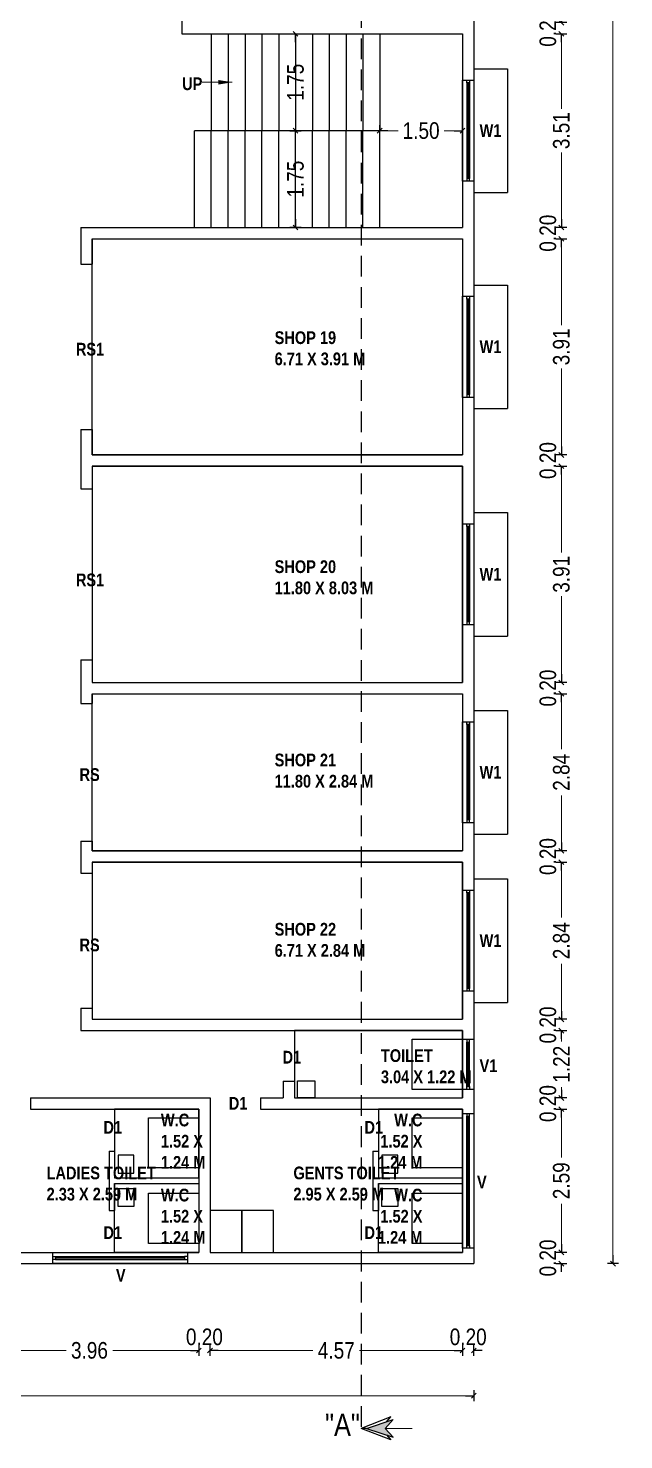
# Model space of a CAD drawing. Header units: metres. Extents: x 113306 to 118716, y -27251 to 0.
# Drawn here: x 118666.3 to 118677.09, y -26992.21 to -26966.66 of the extents above; entities that cross this region are included whole.
import ezdxf
from ezdxf.enums import TextEntityAlignment as Align

# ---------------------------------------------------------------- set-up
doc = ezdxf.new("R2010")
doc.units = ezdxf.units.M
doc.header["$MEASUREMENT"] = 0
doc.header["$PDMODE"] = 35
doc.linetypes.add('HIDDEN', pattern=[0.375, 0.25, -0.125])
for name, color, linetype in [('BLK_1_FLR_0_WATER_CLOSET', 213, 'Continuous'), ('BLK_1_FLR_1_REGULAR_ROOM_10', 117, 'Continuous'), ('BLK_1_FLR_1_REGULAR_ROOM_11', 117, 'Continuous'), ('BLK_1_FLR_1_REGULAR_ROOM_12', 117, 'Continuous'), ('BLK_1_FLR_1_REGULAR_ROOM_13', 117, 'Continuous'), ('BLK_1_FLR_1_SP_WC', 223, 'Continuous'), ('BLK_1_FLR_1_URINAL', 235, 'Continuous'), ('BLK_1_FLR_1_WASH', 243, 'Continuous'), ('BLK_1_FLR_1_WATER_CLOSET', 213, 'Continuous'), ('Grid Line', 8, 'Continuous'), ('TOILET_VENTILATION', 6, 'Continuous')]:
    doc.layers.add(name, color=color, linetype=linetype)
doc.layers.add('BLK_1_FLR_1_BLT_UP_AREA', color=18, linetype='Continuous', lineweight=9)
doc.styles.add('Arial', font='swissc.ttf')
doc.styles.get("Standard").update_dxf_attribs({"font": 'swisscb.ttf'})
doc.dimstyles.new('FLOOR DIM BUILDING DIM', dxfattribs={"dimtxt": 0.4, "dimasz": 0.025, "dimexe": 0.075, "dimexo": 0.3, "dimgap": 0.09, "dimtad": 0, "dimzin": 3, "dimdsep": 46, "dimtxsty": 'Arial', "dimblk": 'JM1', "dimcen": -0.09, "dimse1": 1, "dimse2": 1, "dimclrd": 5, "dimclre": 250, "dimclrt": 1, "dimazin": 0, "dimtfac": 0.65, "dimtix": 1, "dimtofl": 0, "dimtmove": 0, "dimatfit": 2, "dimfxl": 0, "dimfrac": 1, "dimtolj": 1, "dimlwd": 18, "dimlwe": -1, "dimarcsym": 0})

# ---------------------------------------------------------------- blocks, each defined once
blk = doc.blocks.new('YJTKU')
at = {"color": 7, "ltscale": 1.5}
for p, q in [((118624.043, -26976.665), (118624.043, -26976.462)), ((118624.043, -26976.462), (118626.482, -26976.462)), ((118626.482, -26976.462), (118626.482, -26976.665)), ((118624.043, -26976.538), (118624.093, -26976.538)), ((118624.093, -26976.589), (118624.043, -26976.589)), ((118626.482, -26976.665), (118624.043, -26976.665)), ((118624.093, -26976.538), (118626.429, -26976.538)), ((118624.093, -26976.538), (118624.093, -26976.589)), ((118624.093, -26976.564), (118626.429, -26976.564)), ((118624.093, -26976.589), (118626.429, -26976.589)), ((118626.482, -26976.538), (118626.429, -26976.538)), ((118626.429, -26976.538), (118626.429, -26976.589)), ((118626.429, -26976.589), (118626.482, -26976.589))]:
    blk.add_line(p, q, dxfattribs=at)
blk = doc.blocks.new('RTTR')
at = {"color": 7, "ltscale": 1.5}
for p, q in [((118710.44, -26988.827), (118710.644, -26988.827)), ((118710.44, -26989.737), (118710.44, -26988.827)), ((118710.517, -26988.827), (118710.517, -26988.88)), ((118710.517, -26989.687), (118710.517, -26988.88)), ((118710.517, -26988.88), (118710.568, -26988.88)), ((118710.542, -26989.687), (118710.542, -26988.88)), ((118710.568, -26988.88), (118710.568, -26988.827)), ((118710.568, -26989.687), (118710.568, -26988.88)), ((118710.644, -26988.827), (118710.644, -26989.737)), ((118710.644, -26989.737), (118710.44, -26989.737)), ((118710.517, -26989.737), (118710.517, -26989.687)), ((118710.517, -26989.687), (118710.568, -26989.687)), ((118710.568, -26989.687), (118710.568, -26989.737))]:
    blk.add_line(p, q, dxfattribs=at)
blk = doc.blocks.new('TYUK')
at = {"color": 7, "ltscale": 1.5}
for p, q in [((118634.553, -26951.942), (118635.163, -26951.942)), ((118635.163, -26951.942), (118635.163, -26954.178)), ((118634.35, -26952.145), (118634.553, -26952.145)), ((118634.35, -26953.975), (118634.35, -26952.145)), ((118634.426, -26952.195), (118634.426, -26952.145)), ((118634.426, -26952.195), (118634.426, -26953.923)), ((118634.476, -26952.195), (118634.426, -26952.195)), ((118634.451, -26952.195), (118634.451, -26953.923)), ((118634.476, -26952.145), (118634.476, -26952.195)), ((118634.476, -26952.195), (118634.476, -26953.923)), ((118634.553, -26952.145), (118634.553, -26953.975)), ((118634.553, -26953.975), (118634.35, -26953.975)), ((118634.476, -26953.923), (118634.426, -26953.923)), ((118634.426, -26953.923), (118634.426, -26953.975)), ((118634.476, -26953.975), (118634.476, -26953.923)), ((118634.553, -26954.178), (118635.163, -26954.178))]:
    blk.add_line(p, q, dxfattribs=at)
blk = doc.blocks.new('JM1')
at = {"color": 2}
for p, q in [((0, 2), (0, -2)), ((-3, 0), (0, 0)), ((-0.88, -0.88), (0.88, 0.88))]:
    blk.add_line(p, q, dxfattribs=at)
blk = doc.blocks.new('*D131')
at = {"color": 5, "lineweight": 18, "ltscale": 1.5}
for p, q in [((118675.956, -26966.513), (118675.956, -26966.463)), ((118675.956, -26966.816), (118675.956, -26966.866))]:
    blk.add_line(p, q, dxfattribs=at)
at = {"layer": 'Defpoints', "color": 0, "ltscale": 1.5}
for p in [(118674.167, -26966.563), (118674.167, -26966.766), (118675.956, -26966.766)]:
    blk.add_point(p, dxfattribs=at)
at = {"color": 5, "lineweight": 18, "ltscale": 1.5, "xscale": 0.05, "yscale": 0.05, "zscale": 0.05}
for p, rotation in [((118675.956, -26966.563), 270), ((118675.956, -26966.766), 90)]:
    blk.add_blockref('JM1', p, dxfattribs=dict(at, rotation=rotation))
at = {"color": 1, "ltscale": 1.5, "insert": (118675.712, -26966.664), "char_height": 0.3, "attachment_point": 5, "rotation": 90, "style": 'Arial'}
blk.add_mtext('\\A1;0.20', dxfattribs=at)
blk = doc.blocks.new('*D132')
at = {"color": 5, "lineweight": 18, "ltscale": 1.5}
for p, q in [((118675.956, -26966.816), (118675.956, -26968.125)), ((118675.956, -26970.221), (118675.956, -26968.912))]:
    blk.add_line(p, q, dxfattribs=at)
at = {"layer": 'Defpoints', "color": 0, "ltscale": 1.5}
for p in [(118674.167, -26966.766), (118674.167, -26970.271), (118675.956, -26970.271)]:
    blk.add_point(p, dxfattribs=at)
at = {"color": 5, "lineweight": 18, "ltscale": 1.5, "xscale": 0.05, "yscale": 0.05, "zscale": 0.05}
for p, rotation in [((118675.956, -26966.766), 90), ((118675.956, -26970.271), 270)]:
    blk.add_blockref('JM1', p, dxfattribs=dict(at, rotation=rotation))
at = {"color": 1, "ltscale": 1.5, "insert": (118675.956, -26968.518), "char_height": 0.3, "attachment_point": 5, "rotation": 90, "style": 'Arial'}
blk.add_mtext('\\A1;3.51', dxfattribs=at)
blk = doc.blocks.new('*D133')
at = {"color": 5, "lineweight": 18, "ltscale": 1.5}
for p, q in [((118675.956, -26970.221), (118675.956, -26970.171)), ((118675.956, -26970.524), (118675.956, -26970.574))]:
    blk.add_line(p, q, dxfattribs=at)
at = {"layer": 'Defpoints', "color": 0, "ltscale": 1.5}
for p in [(118674.167, -26970.271), (118674.167, -26970.474), (118675.956, -26970.474)]:
    blk.add_point(p, dxfattribs=at)
at = {"color": 5, "lineweight": 18, "ltscale": 1.5, "xscale": 0.05, "yscale": 0.05, "zscale": 0.05}
for p, rotation in [((118675.956, -26970.271), 270), ((118675.956, -26970.474), 90)]:
    blk.add_blockref('JM1', p, dxfattribs=dict(at, rotation=rotation))
at = {"color": 1, "ltscale": 1.5, "insert": (118675.712, -26970.373), "char_height": 0.3, "attachment_point": 5, "rotation": 90, "style": 'Arial'}
blk.add_mtext('\\A1;0.20', dxfattribs=at)
blk = doc.blocks.new('*D134')
at = {"color": 5, "lineweight": 18, "ltscale": 1.5}
for p, q in [((118676.889, -26942.636), (118676.889, -26965.281)), ((118676.889, -26988.969), (118676.889, -26966.324))]:
    blk.add_line(p, q, dxfattribs=at)
at = {"layer": 'Defpoints', "color": 0, "ltscale": 1.5}
for p in [(118674.371, -26942.586), (118674.371, -26989.019), (118676.889, -26989.019)]:
    blk.add_point(p, dxfattribs=at)
at = {"color": 5, "lineweight": 18, "ltscale": 1.5, "xscale": 0.05, "yscale": 0.05, "zscale": 0.05}
for p, rotation in [((118676.889, -26942.586), 90), ((118676.889, -26989.019), 270)]:
    blk.add_blockref('JM1', p, dxfattribs=dict(at, rotation=rotation))
at = {"color": 1, "ltscale": 1.5, "insert": (118676.889, -26965.802), "char_height": 0.3, "attachment_point": 5, "rotation": 90, "style": 'Arial'}
blk.add_mtext('\\A1;46.43', dxfattribs=at)
blk = doc.blocks.new('*D135')
at = {"color": 5, "lineweight": 18, "ltscale": 1.5}
for p, q in [((118675.956, -26970.524), (118675.956, -26972.036)), ((118675.956, -26974.336), (118675.956, -26972.824))]:
    blk.add_line(p, q, dxfattribs=at)
at = {"layer": 'Defpoints', "color": 0, "ltscale": 1.5}
for p in [(118674.167, -26970.474), (118674.167, -26974.386), (118675.956, -26974.386)]:
    blk.add_point(p, dxfattribs=at)
at = {"color": 5, "lineweight": 18, "ltscale": 1.5, "xscale": 0.05, "yscale": 0.05, "zscale": 0.05}
for p, rotation in [((118675.956, -26970.474), 90), ((118675.956, -26974.386), 270)]:
    blk.add_blockref('JM1', p, dxfattribs=dict(at, rotation=rotation))
at = {"color": 1, "ltscale": 1.5, "insert": (118675.956, -26972.43), "char_height": 0.3, "attachment_point": 5, "rotation": 90, "style": 'Arial'}
blk.add_mtext('\\A1;3.91', dxfattribs=at)
blk = doc.blocks.new('*D136')
at = {"color": 5, "lineweight": 18, "ltscale": 1.5}
for p, q in [((118675.956, -26974.336), (118675.956, -26974.286)), ((118675.956, -26974.639), (118675.956, -26974.689))]:
    blk.add_line(p, q, dxfattribs=at)
at = {"layer": 'Defpoints', "color": 0, "ltscale": 1.5}
for p in [(118674.167, -26974.386), (118674.167, -26974.589), (118675.956, -26974.589)]:
    blk.add_point(p, dxfattribs=at)
at = {"color": 5, "lineweight": 18, "ltscale": 1.5, "xscale": 0.05, "yscale": 0.05, "zscale": 0.05}
for p, rotation in [((118675.956, -26974.386), 270), ((118675.956, -26974.589), 90)]:
    blk.add_blockref('JM1', p, dxfattribs=dict(at, rotation=rotation))
at = {"color": 1, "ltscale": 1.5, "insert": (118675.712, -26974.487), "char_height": 0.3, "attachment_point": 5, "rotation": 90, "style": 'Arial'}
blk.add_mtext('\\A1;0.20', dxfattribs=at)
blk = doc.blocks.new('*D137')
at = {"color": 5, "lineweight": 18, "ltscale": 1.5}
for p, q in [((118675.956, -26974.639), (118675.956, -26976.153)), ((118675.956, -26978.453), (118675.956, -26976.94))]:
    blk.add_line(p, q, dxfattribs=at)
at = {"layer": 'Defpoints', "color": 0, "ltscale": 1.5}
for p in [(118674.167, -26974.589), (118674.167, -26978.503), (118675.956, -26978.503)]:
    blk.add_point(p, dxfattribs=at)
at = {"color": 5, "lineweight": 18, "ltscale": 1.5, "xscale": 0.05, "yscale": 0.05, "zscale": 0.05}
for p, rotation in [((118675.956, -26974.589), 90), ((118675.956, -26978.503), 270)]:
    blk.add_blockref('JM1', p, dxfattribs=dict(at, rotation=rotation))
at = {"color": 1, "ltscale": 1.5, "insert": (118675.956, -26976.546), "char_height": 0.3, "attachment_point": 5, "rotation": 90, "style": 'Arial'}
blk.add_mtext('\\A1;3.91', dxfattribs=at)
blk = doc.blocks.new('*D138')
at = {"color": 5, "lineweight": 18, "ltscale": 1.5}
for p, q in [((118675.956, -26978.453), (118675.956, -26978.403)), ((118675.956, -26978.757), (118675.956, -26978.807))]:
    blk.add_line(p, q, dxfattribs=at)
at = {"layer": 'Defpoints', "color": 0, "ltscale": 1.5}
for p in [(118674.167, -26978.503), (118674.167, -26978.707), (118675.956, -26978.707)]:
    blk.add_point(p, dxfattribs=at)
at = {"color": 5, "lineweight": 18, "ltscale": 1.5, "xscale": 0.05, "yscale": 0.05, "zscale": 0.05}
for p, rotation in [((118675.956, -26978.503), 270), ((118675.956, -26978.707), 90)]:
    blk.add_blockref('JM1', p, dxfattribs=dict(at, rotation=rotation))
at = {"color": 1, "ltscale": 1.5, "insert": (118675.712, -26978.605), "char_height": 0.3, "attachment_point": 5, "rotation": 90, "style": 'Arial'}
blk.add_mtext('\\A1;0.20', dxfattribs=at)
blk = doc.blocks.new('*D139')
at = {"color": 5, "lineweight": 18, "ltscale": 1.5}
for p, q in [((118675.956, -26978.757), (118675.956, -26979.71)), ((118675.956, -26981.501), (118675.956, -26980.548))]:
    blk.add_line(p, q, dxfattribs=at)
at = {"layer": 'Defpoints', "color": 0, "ltscale": 1.5}
for p in [(118674.167, -26978.707), (118674.167, -26981.551), (118675.956, -26981.551)]:
    blk.add_point(p, dxfattribs=at)
at = {"color": 5, "lineweight": 18, "ltscale": 1.5, "xscale": 0.05, "yscale": 0.05, "zscale": 0.05}
for p, rotation in [((118675.956, -26978.707), 90), ((118675.956, -26981.551), 270)]:
    blk.add_blockref('JM1', p, dxfattribs=dict(at, rotation=rotation))
at = {"color": 1, "ltscale": 1.5, "insert": (118675.956, -26980.129), "char_height": 0.3, "attachment_point": 5, "rotation": 90, "style": 'Arial'}
blk.add_mtext('\\A1;2.84', dxfattribs=at)
blk = doc.blocks.new('*D140')
at = {"color": 5, "lineweight": 18, "ltscale": 1.5}
for p, q in [((118675.956, -26981.501), (118675.956, -26981.451)), ((118675.956, -26981.805), (118675.956, -26981.855))]:
    blk.add_line(p, q, dxfattribs=at)
at = {"layer": 'Defpoints', "color": 0, "ltscale": 1.5}
for p in [(118674.167, -26981.551), (118674.167, -26981.755), (118675.956, -26981.755)]:
    blk.add_point(p, dxfattribs=at)
at = {"color": 5, "lineweight": 18, "ltscale": 1.5, "xscale": 0.05, "yscale": 0.05, "zscale": 0.05}
for p, rotation in [((118675.956, -26981.551), 270), ((118675.956, -26981.755), 90)]:
    blk.add_blockref('JM1', p, dxfattribs=dict(at, rotation=rotation))
at = {"color": 1, "ltscale": 1.5, "insert": (118675.712, -26981.653), "char_height": 0.3, "attachment_point": 5, "rotation": 90, "style": 'Arial'}
blk.add_mtext('\\A1;0.20', dxfattribs=at)
blk = doc.blocks.new('*D141')
at = {"color": 5, "lineweight": 18, "ltscale": 1.5}
for p, q in [((118675.956, -26981.805), (118675.956, -26982.758)), ((118675.956, -26984.549), (118675.956, -26983.596))]:
    blk.add_line(p, q, dxfattribs=at)
at = {"layer": 'Defpoints', "color": 0, "ltscale": 1.5}
for p in [(118674.167, -26981.755), (118674.167, -26984.599), (118675.956, -26984.599)]:
    blk.add_point(p, dxfattribs=at)
at = {"color": 5, "lineweight": 18, "ltscale": 1.5, "xscale": 0.05, "yscale": 0.05, "zscale": 0.05}
for p, rotation in [((118675.956, -26981.755), 90), ((118675.956, -26984.599), 270)]:
    blk.add_blockref('JM1', p, dxfattribs=dict(at, rotation=rotation))
at = {"color": 1, "ltscale": 1.5, "insert": (118675.956, -26983.177), "char_height": 0.3, "attachment_point": 5, "rotation": 90, "style": 'Arial'}
blk.add_mtext('\\A1;2.84', dxfattribs=at)
blk = doc.blocks.new('*D142')
at = {"color": 5, "lineweight": 18, "ltscale": 1.5}
for p, q in [((118675.956, -26984.549), (118675.956, -26984.499)), ((118675.956, -26984.853), (118675.956, -26984.903))]:
    blk.add_line(p, q, dxfattribs=at)
at = {"layer": 'Defpoints', "color": 0, "ltscale": 1.5}
for p in [(118674.167, -26984.599), (118674.167, -26984.803), (118675.956, -26984.803)]:
    blk.add_point(p, dxfattribs=at)
at = {"color": 5, "lineweight": 18, "ltscale": 1.5, "xscale": 0.05, "yscale": 0.05, "zscale": 0.05}
for p, rotation in [((118675.956, -26984.599), 270), ((118675.956, -26984.803), 90)]:
    blk.add_blockref('JM1', p, dxfattribs=dict(at, rotation=rotation))
at = {"color": 1, "ltscale": 1.5, "insert": (118675.712, -26984.701), "char_height": 0.3, "attachment_point": 5, "rotation": 90, "style": 'Arial'}
blk.add_mtext('\\A1;0.20', dxfattribs=at)
blk = doc.blocks.new('*D143')
at = {"color": 5, "lineweight": 18, "ltscale": 1.5}
for p, q in [((118675.956, -26984.853), (118675.956, -26984.999)), ((118675.956, -26985.972), (118675.956, -26985.825))]:
    blk.add_line(p, q, dxfattribs=at)
at = {"layer": 'Defpoints', "color": 0, "ltscale": 1.5}
for p in [(118674.167, -26984.803), (118674.167, -26986.022), (118675.956, -26986.022)]:
    blk.add_point(p, dxfattribs=at)
at = {"color": 5, "lineweight": 18, "ltscale": 1.5, "xscale": 0.05, "yscale": 0.05, "zscale": 0.05}
for p, rotation in [((118675.956, -26984.803), 90), ((118675.956, -26986.022), 270)]:
    blk.add_blockref('JM1', p, dxfattribs=dict(at, rotation=rotation))
at = {"color": 1, "ltscale": 1.5, "insert": (118675.956, -26985.412), "char_height": 0.3, "attachment_point": 5, "rotation": 90, "style": 'Arial'}
blk.add_mtext('\\A1;1.22', dxfattribs=at)
blk = doc.blocks.new('*D144')
at = {"color": 5, "lineweight": 18, "ltscale": 1.5}
for p, q in [((118675.956, -26985.972), (118675.956, -26985.922)), ((118675.956, -26986.275), (118675.956, -26986.325))]:
    blk.add_line(p, q, dxfattribs=at)
at = {"layer": 'Defpoints', "color": 0, "ltscale": 1.5}
for p in [(118674.167, -26986.022), (118674.167, -26986.225), (118675.956, -26986.225)]:
    blk.add_point(p, dxfattribs=at)
at = {"color": 5, "lineweight": 18, "ltscale": 1.5, "xscale": 0.05, "yscale": 0.05, "zscale": 0.05}
for p, rotation in [((118675.956, -26986.022), 270), ((118675.956, -26986.225), 90)]:
    blk.add_blockref('JM1', p, dxfattribs=dict(at, rotation=rotation))
at = {"color": 1, "ltscale": 1.5, "insert": (118675.712, -26986.123), "char_height": 0.3, "attachment_point": 5, "rotation": 90, "style": 'Arial'}
blk.add_mtext('\\A1;0.20', dxfattribs=at)
blk = doc.blocks.new('*D145')
at = {"color": 5, "lineweight": 18, "ltscale": 1.5}
for p, q in [((118675.956, -26986.275), (118675.956, -26987.101)), ((118675.956, -26988.766), (118675.956, -26987.939))]:
    blk.add_line(p, q, dxfattribs=at)
at = {"layer": 'Defpoints', "color": 0, "ltscale": 1.5}
for p in [(118674.167, -26986.225), (118674.167, -26988.816), (118675.956, -26988.816)]:
    blk.add_point(p, dxfattribs=at)
at = {"color": 5, "lineweight": 18, "ltscale": 1.5, "xscale": 0.05, "yscale": 0.05, "zscale": 0.05}
for p, rotation in [((118675.956, -26986.225), 90), ((118675.956, -26988.816), 270)]:
    blk.add_blockref('JM1', p, dxfattribs=dict(at, rotation=rotation))
at = {"color": 1, "ltscale": 1.5, "insert": (118675.956, -26987.52), "char_height": 0.3, "attachment_point": 5, "rotation": 90, "style": 'Arial'}
blk.add_mtext('\\A1;2.59', dxfattribs=at)
blk = doc.blocks.new('*D146')
at = {"color": 5, "lineweight": 18, "ltscale": 1.5}
for p, q in [((118675.956, -26988.766), (118675.956, -26988.716)), ((118675.956, -26989.069), (118675.956, -26989.119))]:
    blk.add_line(p, q, dxfattribs=at)
at = {"layer": 'Defpoints', "color": 0, "ltscale": 1.5}
for p in [(118674.167, -26988.816), (118674.371, -26989.019), (118675.956, -26989.019)]:
    blk.add_point(p, dxfattribs=at)
at = {"color": 5, "lineweight": 18, "ltscale": 1.5, "xscale": 0.05, "yscale": 0.05, "zscale": 0.05}
for p, rotation in [((118675.956, -26988.816), 270), ((118675.956, -26989.019), 90)]:
    blk.add_blockref('JM1', p, dxfattribs=dict(at, rotation=rotation))
at = {"color": 1, "ltscale": 1.5, "insert": (118675.712, -26988.917), "char_height": 0.3, "attachment_point": 5, "rotation": 90, "style": 'Arial'}
blk.add_mtext('\\A1;0.20', dxfattribs=at)
blk = doc.blocks.new('*D147')
at = {"color": 5, "lineweight": 18, "ltscale": 1.5}
for p, q in [((118674.117, -26990.591), (118674.067, -26990.591)), ((118674.421, -26990.591), (118674.471, -26990.591))]:
    blk.add_line(p, q, dxfattribs=at)
at = {"layer": 'Defpoints', "color": 0, "ltscale": 1.5}
for p in [(118674.167, -26988.816), (118674.371, -26989.019), (118674.167, -26990.591)]:
    blk.add_point(p, dxfattribs=at)
at = {"color": 5, "lineweight": 18, "ltscale": 1.5, "xscale": 0.05, "yscale": 0.05, "zscale": 0.05}
blk.add_blockref('JM1', (118674.167, -26990.591), dxfattribs=at)
at = {"color": 5, "lineweight": 18, "ltscale": 1.5, "xscale": 0.05, "yscale": 0.05, "zscale": 0.05, "rotation": 180}
blk.add_blockref('JM1', (118674.371, -26990.591), dxfattribs=at)
at = {"color": 1, "ltscale": 1.5, "insert": (118674.269, -26990.347), "char_height": 0.3, "attachment_point": 5, "style": 'Arial'}
blk.add_mtext('\\A1;0.20', dxfattribs=at)
blk = doc.blocks.new('*D149')
at = {"color": 5, "lineweight": 18, "ltscale": 1.5}
for p, q in [((118669.645, -26990.591), (118671.459, -26990.591)), ((118674.117, -26990.591), (118672.304, -26990.591))]:
    blk.add_line(p, q, dxfattribs=at)
at = {"layer": 'Defpoints', "color": 0, "ltscale": 1.5}
for p in [(118669.595, -26988.816), (118674.167, -26988.816), (118669.595, -26990.591)]:
    blk.add_point(p, dxfattribs=at)
at = {"color": 5, "lineweight": 18, "ltscale": 1.5, "xscale": 0.05, "yscale": 0.05, "zscale": 0.05, "rotation": 180}
blk.add_blockref('JM1', (118669.595, -26990.591), dxfattribs=at)
at = {"color": 5, "lineweight": 18, "ltscale": 1.5, "xscale": 0.05, "yscale": 0.05, "zscale": 0.05}
blk.add_blockref('JM1', (118674.167, -26990.591), dxfattribs=at)
at = {"color": 1, "ltscale": 1.5, "insert": (118671.881, -26990.591), "char_height": 0.3, "attachment_point": 5, "style": 'Arial'}
blk.add_mtext('\\A1;4.57', dxfattribs=at)
blk = doc.blocks.new('*D150')
at = {"color": 5, "lineweight": 18, "ltscale": 1.5}
for p, q in [((118669.342, -26990.591), (118669.292, -26990.591)), ((118669.645, -26990.591), (118669.695, -26990.591))]:
    blk.add_line(p, q, dxfattribs=at)
at = {"layer": 'Defpoints', "color": 0, "ltscale": 1.5}
for p in [(118669.392, -26988.816), (118669.595, -26988.816), (118669.392, -26990.591)]:
    blk.add_point(p, dxfattribs=at)
at = {"color": 5, "lineweight": 18, "ltscale": 1.5, "xscale": 0.05, "yscale": 0.05, "zscale": 0.05}
blk.add_blockref('JM1', (118669.392, -26990.591), dxfattribs=at)
at = {"color": 5, "lineweight": 18, "ltscale": 1.5, "xscale": 0.05, "yscale": 0.05, "zscale": 0.05, "rotation": 180}
blk.add_blockref('JM1', (118669.595, -26990.591), dxfattribs=at)
at = {"color": 1, "ltscale": 1.5, "insert": (118669.494, -26990.347), "char_height": 0.3, "attachment_point": 5, "style": 'Arial'}
blk.add_mtext('\\A1;0.20', dxfattribs=at)
blk = doc.blocks.new('*D151')
at = {"color": 5, "lineweight": 18, "ltscale": 1.5}
for p, q in [((118665.483, -26990.591), (118666.99, -26990.591)), ((118669.342, -26990.591), (118667.835, -26990.591))]:
    blk.add_line(p, q, dxfattribs=at)
at = {"layer": 'Defpoints', "color": 0, "ltscale": 1.5}
for p in [(118665.433, -26988.816), (118669.392, -26988.816), (118665.433, -26990.591)]:
    blk.add_point(p, dxfattribs=at)
at = {"color": 5, "lineweight": 18, "ltscale": 1.5, "xscale": 0.05, "yscale": 0.05, "zscale": 0.05, "rotation": 180}
blk.add_blockref('JM1', (118665.433, -26990.591), dxfattribs=at)
at = {"color": 5, "lineweight": 18, "ltscale": 1.5, "xscale": 0.05, "yscale": 0.05, "zscale": 0.05}
blk.add_blockref('JM1', (118669.392, -26990.591), dxfattribs=at)
at = {"color": 1, "ltscale": 1.5, "insert": (118667.413, -26990.591), "char_height": 0.3, "attachment_point": 5, "style": 'Arial'}
blk.add_mtext('\\A1;3.96', dxfattribs=at)
blk = doc.blocks.new('*D148')
at = {"color": 5, "lineweight": 18, "ltscale": 1.5}
for p, q in [((118651.163, -26991.411), (118662.222, -26991.411)), ((118674.321, -26991.411), (118663.262, -26991.411))]:
    blk.add_line(p, q, dxfattribs=at)
at = {"layer": 'Defpoints', "color": 0, "ltscale": 1.5}
for p in [(118651.113, -26942.586), (118674.371, -26989.019), (118674.371, -26991.411)]:
    blk.add_point(p, dxfattribs=at)
at = {"color": 5, "lineweight": 18, "ltscale": 1.5, "xscale": 0.05, "yscale": 0.05, "zscale": 0.05, "rotation": 180}
blk.add_blockref('JM1', (118651.113, -26991.411), dxfattribs=at)
at = {"color": 5, "lineweight": 18, "ltscale": 1.5, "xscale": 0.05, "yscale": 0.05, "zscale": 0.05}
blk.add_blockref('JM1', (118674.371, -26991.411), dxfattribs=at)
at = {"color": 1, "ltscale": 1.5, "insert": (118662.742, -26991.411), "char_height": 0.3, "attachment_point": 5, "style": 'Arial'}
blk.add_mtext('\\A1;23.26', dxfattribs=at)
blk = doc.blocks.new('*D164')
at = {"color": 5, "lineweight": 18, "ltscale": 1.5}
for p, q in [((118649.457, -26963.308), (118649.457, -26965.578)), ((118649.457, -26968.688), (118649.457, -26966.418))]:
    blk.add_line(p, q, dxfattribs=at)
at = {"layer": 'Defpoints', "color": 0, "ltscale": 1.5}
for p in [(118649.457, -26963.258), (118667.256, -26963.258), (118663.914, -26968.738)]:
    blk.add_point(p, dxfattribs=at)
at = {"color": 5, "lineweight": 18, "ltscale": 1.5, "xscale": 0.05, "yscale": 0.05, "zscale": 0.05}
for p, rotation in [((118649.457, -26963.258), 90), ((118649.457, -26968.738), 270)]:
    blk.add_blockref('JM1', p, dxfattribs=dict(at, rotation=rotation))
at = {"color": 1, "ltscale": 1.5, "insert": (118649.457, -26965.998), "char_height": 0.3, "attachment_point": 5, "rotation": 90, "style": 'Arial'}
blk.add_mtext('\\A1;5.48', dxfattribs=at)
blk = doc.blocks.new('SECTION CUT POINTER')
h = blk.add_hatch(color=256)
h.dxf.hatch_style = 1
h.paths.add_polyline_path([(0, 0.55), (-0.261, -0.24), (0, 0), (0.261, -0.24)])
at = {"linetype": 'Continuous', "ltscale": 250}
for p, q in [((-0.334, -0.167), (0, 0.7)), ((0, 0.55), (-0.261, -0.24)), ((0.334, -0.167), (0, 0.7)), ((0, 0.55), (0.261, -0.24)), ((0, 0), (-0.261, -0.24)), ((0, 0), (0.261, -0.24)), ((-0.193, -0.037), (-0.334, -0.167)), ((-0.146, -0.134), (-0.13, -0.119)), ((0.193, -0.037), (0.334, -0.167))]:
    blk.add_line(p, q, dxfattribs=at)
blk.add_line((0, 0.55), (0, 0.7))
at = {"const_width": 0.03}
blk.add_lwpolyline([(0, 0), (0, -0.8)], dxfattribs=at)
blk = doc.blocks.new('*D246')
at = {"color": 5, "lineweight": 18, "ltscale": 1.5}
for p, q in [((118671.143, -26966.816), (118671.143, -26967.23)), ((118671.143, -26968.468), (118671.143, -26968.054))]:
    blk.add_line(p, q, dxfattribs=at)
at = {"layer": 'Defpoints', "color": 0, "ltscale": 1.5}
for p in [(118671.143, -26966.766), (118671.143, -26966.766), (118671.143, -26968.518)]:
    blk.add_point(p, dxfattribs=at)
at = {"color": 5, "lineweight": 18, "ltscale": 1.5, "xscale": 0.05, "yscale": 0.05, "zscale": 0.05}
for p, rotation in [((118671.143, -26966.766), 90), ((118671.143, -26968.518), 270)]:
    blk.add_blockref('JM1', p, dxfattribs=dict(at, rotation=rotation))
at = {"color": 1, "ltscale": 1.5, "insert": (118671.143, -26967.642), "char_height": 0.3, "attachment_point": 5, "rotation": 90, "style": 'Arial'}
blk.add_mtext('\\A1;1.75', dxfattribs=at)
blk = doc.blocks.new('*D247')
at = {"color": 5, "lineweight": 18, "ltscale": 1.5}
for p, q in [((118671.143, -26968.568), (118671.143, -26968.982)), ((118671.143, -26970.221), (118671.143, -26969.807))]:
    blk.add_line(p, q, dxfattribs=at)
at = {"layer": 'Defpoints', "color": 0, "ltscale": 1.5}
for p in [(118671.143, -26968.518), (118671.143, -26970.271), (118671.143, -26970.271)]:
    blk.add_point(p, dxfattribs=at)
at = {"color": 5, "lineweight": 18, "ltscale": 1.5, "xscale": 0.05, "yscale": 0.05, "zscale": 0.05}
for p, rotation in [((118671.143, -26968.518), 90), ((118671.143, -26970.271), 270)]:
    blk.add_blockref('JM1', p, dxfattribs=dict(at, rotation=rotation))
at = {"color": 1, "ltscale": 1.5, "insert": (118671.143, -26969.395), "char_height": 0.3, "attachment_point": 5, "rotation": 90, "style": 'Arial'}
blk.add_mtext('\\A1;1.75', dxfattribs=at)
blk = doc.blocks.new('*D248')
at = {"color": 5, "lineweight": 18, "ltscale": 1.5}
for p, q in [((118672.717, -26968.518), (118673.004, -26968.518)), ((118674.117, -26968.518), (118673.831, -26968.518))]:
    blk.add_line(p, q, dxfattribs=at)
at = {"layer": 'Defpoints', "color": 0, "ltscale": 1.5}
for p in [(118672.667, -26968.518), (118674.167, -26968.518), (118674.167, -26968.518)]:
    blk.add_point(p, dxfattribs=at)
at = {"color": 5, "lineweight": 18, "ltscale": 1.5, "xscale": 0.05, "yscale": 0.05, "zscale": 0.05, "rotation": 180}
blk.add_blockref('JM1', (118672.667, -26968.518), dxfattribs=at)
at = {"color": 5, "lineweight": 18, "ltscale": 1.5, "xscale": 0.05, "yscale": 0.05, "zscale": 0.05}
blk.add_blockref('JM1', (118674.167, -26968.518), dxfattribs=at)
at = {"color": 1, "ltscale": 1.5, "insert": (118673.417, -26968.518), "char_height": 0.3, "attachment_point": 5, "style": 'Arial'}
blk.add_mtext('\\A1;1.50', dxfattribs=at)

msp = doc.modelspace()

# ---------------------------------------------------------------- linework, layer by layer
at = {"ltscale": 1.5}
for p, q in [((118674.371, -26942.586), (118674.371, -26989.019)), ((118669.087, -26966.143), (118669.087, -26966.766)), ((118669.087, -26966.766), (118674.167, -26966.766)), ((118669.619, -26966.766), (118669.619, -26968.518)), ((118669.924, -26966.766), (118669.924, -26968.518)), ((118670.229, -26966.766), (118670.229, -26968.518)), ((118670.534, -26966.766), (118670.534, -26968.518)), ((118670.839, -26966.766), (118670.839, -26968.518)), ((118671.143, -26966.766), (118671.143, -26968.518)), ((118671.448, -26966.766), (118671.448, -26968.518)), ((118671.753, -26966.766), (118671.753, -26968.518)), ((118672.058, -26966.766), (118672.058, -26968.518)), ((118672.363, -26966.766), (118672.363, -26968.518)), ((118672.667, -26966.766), (118672.667, -26968.518)), ((118674.167, -26966.766), (118674.167, -26970.271)), ((118672.667, -26968.518), (118669.315, -26968.518)), ((118669.315, -26970.271), (118669.315, -26968.518)), ((118669.619, -26970.271), (118669.619, -26968.518)), ((118669.924, -26970.271), (118669.924, -26968.518)), ((118670.229, -26970.271), (118670.229, -26968.518)), ((118670.534, -26970.271), (118670.534, -26968.518)), ((118670.839, -26970.271), (118670.839, -26968.518)), ((118671.143, -26970.271), (118671.143, -26968.518)), ((118671.448, -26970.271), (118671.448, -26968.518)), ((118671.753, -26970.271), (118671.753, -26968.518)), ((118672.058, -26970.271), (118672.058, -26968.518)), ((118672.363, -26970.271), (118672.363, -26968.518)), ((118672.667, -26970.271), (118672.667, -26968.518)), ((118667.258, -26970.271), (118674.167, -26970.271)), ((118667.258, -26970.271), (118667.258, -26970.933)), ((118667.461, -26970.474), (118674.167, -26970.474)), ((118667.461, -26970.474), (118667.461, -26970.933)), ((118674.167, -26970.474), (118674.167, -26974.386)), ((118667.258, -26970.933), (118667.461, -26970.933)), ((118667.258, -26973.927), (118667.461, -26973.927)), ((118667.258, -26973.927), (118667.258, -26974.997)), ((118667.461, -26973.927), (118667.461, -26974.386)), ((118667.461, -26974.386), (118674.167, -26974.386)), ((118667.461, -26974.589), (118674.167, -26974.589)), ((118667.461, -26974.589), (118667.461, -26974.997)), ((118674.167, -26974.589), (118674.167, -26978.503)), ((118667.258, -26974.997), (118667.461, -26974.997)), ((118667.258, -26978.095), (118667.461, -26978.095)), ((118667.258, -26978.095), (118667.258, -26978.885)), ((118667.461, -26978.095), (118667.461, -26978.503)), ((118667.461, -26978.503), (118674.167, -26978.503)), ((118667.461, -26978.707), (118674.167, -26978.707)), ((118667.461, -26978.707), (118667.461, -26978.885)), ((118674.167, -26978.707), (118674.167, -26981.551)), ((118667.258, -26978.885), (118667.461, -26978.885)), ((118667.258, -26981.373), (118667.461, -26981.373)), ((118667.258, -26981.373), (118667.258, -26981.957)), ((118667.461, -26981.373), (118667.461, -26981.551)), ((118667.461, -26981.551), (118674.167, -26981.551)), ((118667.461, -26981.755), (118674.167, -26981.755)), ((118667.461, -26981.755), (118667.461, -26981.957)), ((118674.167, -26981.755), (118674.167, -26984.599)), ((118667.258, -26981.957), (118667.461, -26981.957)), ((118667.258, -26984.398), (118667.461, -26984.398)), ((118667.258, -26984.398), (118667.258, -26984.803)), ((118667.461, -26984.398), (118667.461, -26984.599)), ((118667.461, -26984.599), (118674.167, -26984.599)), ((118667.258, -26984.803), (118674.167, -26984.803)), ((118674.167, -26984.803), (118674.167, -26986.022)), ((118670.919, -26985.717), (118670.919, -26986.022)), ((118670.919, -26985.717), (118671.123, -26985.717)), ((118671.123, -26985.717), (118671.123, -26986.022)), ((118666.347, -26986.022), (118666.347, -26986.225)), ((118666.347, -26986.022), (118669.595, -26986.022)), ((118669.595, -26986.022), (118669.595, -26988.816)), ((118670.511, -26986.022), (118670.511, -26986.225)), ((118670.511, -26986.022), (118670.919, -26986.022)), ((118671.123, -26986.022), (118674.167, -26986.022)), ((118666.347, -26986.225), (118669.392, -26986.225)), ((118669.392, -26986.225), (118669.392, -26988.816)), ((118670.511, -26986.225), (118674.167, -26986.225)), ((118674.167, -26986.225), (118674.167, -26988.816)), ((118667.767, -26986.985), (118667.767, -26988.056)), ((118667.767, -26986.985), (118667.868, -26986.985)), ((118667.868, -26986.985), (118667.868, -26987.47)), ((118672.542, -26986.985), (118672.542, -26988.056)), ((118672.542, -26986.985), (118672.643, -26986.985)), ((118672.643, -26986.985), (118672.643, -26987.47)), ((118667.868, -26987.47), (118669.392, -26987.47)), ((118672.643, -26987.47), (118674.167, -26987.47)), ((118667.868, -26987.571), (118667.868, -26988.056)), ((118667.868, -26987.571), (118669.392, -26987.571)), ((118672.643, -26987.571), (118672.643, -26988.056)), ((118672.643, -26987.571), (118674.167, -26987.571)), ((118667.767, -26988.056), (118667.868, -26988.056)), ((118672.542, -26988.056), (118672.643, -26988.056)), ((118665.433, -26988.816), (118669.392, -26988.816)), ((118669.595, -26988.816), (118674.167, -26988.816)), ((118665.23, -26989.019), (118674.371, -26989.019))]:
    msp.add_line(p, q, dxfattribs=at)
at = {"layer": 'BLK_1_FLR_0_WATER_CLOSET', "color": 2}
for points in [[(118669.392, -26986.225), (118667.868, -26986.225), (118667.868, -26987.47), (118669.392, -26987.47)], [(118669.392, -26988.816), (118667.868, -26988.816), (118667.868, -26987.571), (118669.392, -26987.571)]]:
    msp.add_lwpolyline(points, close=True, dxfattribs=at)
at = {"layer": 'BLK_1_FLR_1_BLT_UP_AREA', "color": 18, "ltscale": 1.5}
msp.add_lwpolyline([(118651.113, -26942.586), (118674.371, -26942.586), (118674.371, -26989.019), (118665.23, -26989.019), (118665.23, -26986.225), (118664.216, -26986.225), (118664.216, -26988.022), (118662.716, -26988.022), (118662.716, -26986.502), (118660.64, -26978.911), (118660.64, -26978.707), (118660.641, -26968.738), (118663.914, -26968.738), (118667.256, -26963.258), (118667.256, -26951.526), (118665.68, -26949.697), (118652.2, -26949.697), (118651.113, -26945.433)], close=True, dxfattribs=at)
at = {"layer": 'BLK_1_FLR_1_REGULAR_ROOM_10', "color": 2, "ltscale": 1.5}
msp.add_lwpolyline([(118674.167, -26970.474), (118674.167, -26974.386), (118667.461, -26974.386), (118667.461, -26970.474)], close=True, dxfattribs=at)
at = {"layer": 'BLK_1_FLR_1_REGULAR_ROOM_11', "color": 2, "ltscale": 1.5}
msp.add_lwpolyline([(118667.461, -26974.589), (118667.461, -26978.503), (118674.167, -26978.503), (118674.167, -26974.589)], close=True, dxfattribs=at)
at = {"layer": 'BLK_1_FLR_1_REGULAR_ROOM_12', "color": 2, "ltscale": 1.5}
msp.add_lwpolyline([(118674.167, -26978.707), (118674.167, -26981.551), (118667.461, -26981.551), (118667.461, -26978.707)], close=True, dxfattribs=at)
at = {"layer": 'BLK_1_FLR_1_REGULAR_ROOM_13', "color": 2, "ltscale": 1.5}
msp.add_lwpolyline([(118667.461, -26981.755), (118667.461, -26984.599), (118674.167, -26984.599), (118674.167, -26981.755)], close=True, dxfattribs=at)
at = {"layer": 'BLK_1_FLR_1_SP_WC', "color": 233, "ltscale": 1.5}
msp.add_lwpolyline([(118671.123, -26986.022), (118674.167, -26986.022), (118674.167, -26984.803), (118671.123, -26984.803)], close=True, dxfattribs=at)
at = {"layer": 'BLK_1_FLR_1_URINAL'}
for points in [[(118669.595, -26988.816), (118670.17, -26988.816), (118670.17, -26988.056), (118669.595, -26988.056)], [(118670.17, -26988.816), (118670.744, -26988.816), (118670.744, -26988.056), (118670.17, -26988.056)]]:
    msp.add_lwpolyline(points, close=True, dxfattribs=at)
at = {"layer": 'BLK_1_FLR_1_WASH', "color": 55}
for points in [[(118671.178, -26985.713), (118671.494, -26985.713), (118671.494, -26986.022), (118671.178, -26986.022)], [(118667.932, -26987.055), (118667.932, -26987.383), (118668.219, -26987.383), (118668.219, -26987.055)], [(118672.707, -26987.055), (118672.707, -26987.383), (118672.994, -26987.383), (118672.994, -26987.055)], [(118667.932, -26987.986), (118667.932, -26987.658), (118668.219, -26987.658), (118668.219, -26987.986)], [(118672.707, -26987.986), (118672.707, -26987.658), (118672.994, -26987.658), (118672.994, -26987.986)]]:
    msp.add_lwpolyline(points, close=True, dxfattribs=at)
at = {"layer": 'BLK_1_FLR_1_WATER_CLOSET', "color": 1}
for points in [[(118674.167, -26986.225), (118672.643, -26986.225), (118672.643, -26987.47), (118674.167, -26987.47)], [(118674.167, -26988.816), (118672.643, -26988.816), (118672.643, -26987.571), (118674.167, -26987.571)]]:
    msp.add_lwpolyline(points, close=True, dxfattribs=at)
at = {"layer": 'Grid Line', "linetype": 'HIDDEN', "ltscale": 1.5}
msp.add_line((118672.332, -26939.847), (118672.332, -26992.001), dxfattribs=at)
at = {"layer": 'TOILET_VENTILATION', "ltscale": 1.5}
for points in [[(118673.257, -26984.957), (118674.167, -26984.957), (118674.167, -26985.867), (118673.257, -26985.867)], [(118668.482, -26986.379), (118669.392, -26986.379), (118669.392, -26987.289), (118668.482, -26987.289)], [(118673.257, -26986.379), (118674.167, -26986.379), (118674.167, -26987.289), (118673.257, -26987.289)], [(118668.482, -26987.746), (118669.392, -26987.746), (118669.392, -26988.656), (118668.482, -26988.656)], [(118673.257, -26987.746), (118674.167, -26987.746), (118674.167, -26988.656), (118673.257, -26988.656)]]:
    msp.add_lwpolyline(points, close=True, dxfattribs=at)

# ---------------------------------------------------------------- block references
for name, p in [('TYUK', (39.818, -15.458)), ('TYUK', (39.818, -19.37)), ('TYUK', (39.818, -23.486)), ('TYUK', (39.818, -27.069)), ('TYUK', (39.818, -30.117)), ('RTTR', (-36.273, 3.87)), ('YJTKU', (42.705, -12.354))]:
    msp.add_blockref(name, p)
at = {"rotation": 90}
msp.add_blockref('YJTKU', (91697.706, -145612.783), dxfattribs=at)
at = {"xscale": 0.6180100651721203, "yscale": 0.6180100651721203, "zscale": 0.6180100651721203, "rotation": 90}
msp.add_blockref('SECTION CUT POINTER', (118672.765, -26992.001), dxfattribs=at)

# ---------------------------------------------------------------- texts
at = {"style": 'Arial'}
msp.add_text('"A"', height=0.4, dxfattribs=at).set_placement((118671.993, -26991.938), align=Align.MIDDLE_CENTER)
at = {"color": 7, "ltscale": 1.5, "char_height": 0.23}
for s, insert, attachment_point in [('UP', (118669.091, -26967.554), 1), ('W1', (118674.475, -26968.401), 1), ('SHOP 19\\P6.71 X 3.91 M', (118670.765, -26972.149), 1), ('RS1', (118667.167, -26972.357), 1), ('W1', (118674.475, -26972.313), 1), ('SHOP 20\\P11.80 X 8.03 M', (118670.765, -26976.293), 1), ('W1', (118674.475, -26976.429), 1), ('RS1', (118667.167, -26976.532), 1), ('SHOP 21\\P11.80 X 2.84 M', (118670.765, -26979.791), 1), ('RS', (118667.233, -26980.055), 1), ('W1', (118674.475, -26980.012), 1), ('SHOP 22\\P6.71 X 2.84 M', (118670.765, -26982.854), 1), ('RS', (118667.233, -26983.138), 1), ('W1', (118674.475, -26983.06), 1), ('D1', (118670.909, -26985.169), 1), ('TOILET\\P3.04 X 1.22 M', (118672.689, -26985.141), 1), ('V1', (118674.474, -26985.324), 1), ('D1', (118669.935, -26986.004), 1), ('D1', (118667.666, -26986.439), 1), ('W.C\\P1.52 X \\P1.24 M', (118668.706, -26986.306), 1), ('D1', (118672.728, -26986.439), 3), ('W.C\\P1.52 X \\P1.24 M', (118673.441, -26986.306), 3), ('LADIES TOILET\\P2.33 X 2.59 M', (118666.637, -26987.264), 1), ('GENTS TOILET\\P2.95 X 2.59 M', (118671.105, -26987.264), 1), ('V', (118674.428, -26987.429), 1), ('W.C\\P1.52 X \\P1.24 M', (118668.706, -26987.664), 1), ('W.C\\P1.52 X \\P1.24 M', (118673.441, -26987.664), 3), ('D1', (118667.666, -26988.344), 1), ('D1', (118672.728, -26988.344), 3), ('V', (118667.892, -26989.115), 1)]:
    msp.add_mtext(s, dxfattribs=dict(at, insert=insert, attachment_point=attachment_point))

# ---------------------------------------------------------------- dimensions: what is measured, and where the dimension line sits
at = {"color": 3, "ltscale": 1.5}
for base, p1, p2, override, picture, middle in [((118674.371, -26991.411), (118651.113, -26942.586), (118674.371, -26989.019), {"dimtxt": 0.3, "dimasz": 0.05, "dimpost": '\\X', "dimtfillclr": 256}, '*D148', (118662.742, -26991.411)), ((118674.167, -26968.518), (118672.667, -26968.518), (118674.167, -26968.518), {"dimtxt": 0.3, "dimasz": 0.05, "dimpost": '\\X', "dimtfillclr": 256}, '*D248', (118673.417, -26968.518)), ((118665.433, -26990.591), (118669.392, -26988.816), (118665.433, -26988.816), {"dimtxt": 0.3, "dimasz": 0.05, "dimpost": '\\X', "dimtmove": 1, "dimtfillclr": 256}, '*D151', (118667.413, -26990.591)), ((118669.392, -26990.591), (118669.595, -26988.816), (118669.392, -26988.816), {"dimtxt": 0.3, "dimasz": 0.05, "dimtad": 1, "dimpost": '\\X', "dimtmove": 1, "dimtfillclr": 256}, '*D150', (118669.494, -26990.347)), ((118669.595, -26990.591), (118674.167, -26988.816), (118669.595, -26988.816), {"dimtxt": 0.3, "dimasz": 0.05, "dimpost": '\\X', "dimtmove": 1, "dimtfillclr": 256}, '*D149', (118671.881, -26990.591)), ((118674.167, -26990.591), (118674.371, -26989.019), (118674.167, -26988.816), {"dimtxt": 0.3, "dimasz": 0.05, "dimtad": 1, "dimpost": '\\X', "dimtmove": 1, "dimtfillclr": 256}, '*D147', (118674.269, -26990.347))]:
    dim = msp.add_linear_dim(base=base, p1=p1, p2=p2, dimstyle='FLOOR DIM BUILDING DIM', override=override, dxfattribs=at)
    dim.commit()
    dim.dimension.update_dxf_attribs({"geometry": picture, "text_midpoint": middle})
for base, p1, p2, override, picture, middle in [((118676.889, -26989.019), (118674.371, -26942.586), (118674.371, -26989.019), {"dimtxt": 0.3, "dimasz": 0.05, "dimpost": '\\X', "dimtfillclr": 256}, '*D134', (118676.889, -26965.802)), ((118649.457, -26963.258), (118663.914, -26968.738), (118667.256, -26963.258), {"dimtxt": 0.3, "dimasz": 0.05, "dimpost": '\\X', "dimtmove": 1, "dimtfillclr": 256}, '*D164', (118649.457, -26965.998)), ((118675.956, -26966.766), (118674.167, -26966.563), (118674.167, -26966.766), {"dimtxt": 0.3, "dimasz": 0.05, "dimtad": 1, "dimpost": '\\X', "dimtmove": 1, "dimtfillclr": 256}, '*D131', (118675.712, -26966.664)), ((118671.143, -26966.766), (118671.143, -26968.518), (118671.143, -26966.766), {"dimtxt": 0.3, "dimasz": 0.05, "dimpost": '\\X', "dimtfillclr": 256}, '*D246', (118671.143, -26967.642)), ((118675.9559, -26970.2709), (118674.1674, -26966.7657), (118674.1674, -26970.2709), {"dimtxt": 0.3, "dimasz": 0.05, "dimpost": '\\X', "dimtmove": 1, "dimtfillclr": 256}, '*D132', (118675.9559, -26968.5183)), ((118671.143, -26970.271), (118671.143, -26968.518), (118671.143, -26970.271), {"dimtxt": 0.3, "dimasz": 0.05, "dimpost": '\\X', "dimtfillclr": 256}, '*D247', (118671.143, -26969.395)), ((118675.956, -26970.474), (118674.167, -26970.271), (118674.167, -26970.474), {"dimtxt": 0.3, "dimasz": 0.05, "dimtad": 1, "dimpost": '\\X', "dimtmove": 1, "dimtfillclr": 256}, '*D133', (118675.712, -26970.373)), ((118675.956, -26974.386), (118674.167, -26970.474), (118674.167, -26974.386), {"dimtxt": 0.3, "dimasz": 0.05, "dimpost": '\\X', "dimtmove": 1, "dimtfillclr": 256}, '*D135', (118675.956, -26972.43)), ((118675.956, -26974.589), (118674.167, -26974.386), (118674.167, -26974.589), {"dimtxt": 0.3, "dimasz": 0.05, "dimtad": 1, "dimpost": '\\X', "dimtmove": 1, "dimtfillclr": 256}, '*D136', (118675.712, -26974.487)), ((118675.956, -26978.503), (118674.167, -26974.589), (118674.167, -26978.503), {"dimtxt": 0.3, "dimasz": 0.05, "dimpost": '\\X', "dimtmove": 1, "dimtfillclr": 256}, '*D137', (118675.956, -26976.546)), ((118675.956, -26978.707), (118674.167, -26978.503), (118674.167, -26978.707), {"dimtxt": 0.3, "dimasz": 0.05, "dimtad": 1, "dimpost": '\\X', "dimtmove": 1, "dimtfillclr": 256}, '*D138', (118675.712, -26978.605)), ((118675.956, -26981.551), (118674.167, -26978.707), (118674.167, -26981.551), {"dimtxt": 0.3, "dimasz": 0.05, "dimpost": '\\X', "dimtmove": 1, "dimtfillclr": 256}, '*D139', (118675.956, -26980.129)), ((118675.956, -26981.755), (118674.167, -26981.551), (118674.167, -26981.755), {"dimtxt": 0.3, "dimasz": 0.05, "dimtad": 1, "dimpost": '\\X', "dimtmove": 1, "dimtfillclr": 256}, '*D140', (118675.712, -26981.653)), ((118675.956, -26984.599), (118674.167, -26981.755), (118674.167, -26984.599), {"dimtxt": 0.3, "dimasz": 0.05, "dimpost": '\\X', "dimtmove": 1, "dimtfillclr": 256}, '*D141', (118675.956, -26983.177)), ((118675.956, -26984.803), (118674.167, -26984.599), (118674.167, -26984.803), {"dimtxt": 0.3, "dimasz": 0.05, "dimtad": 1, "dimpost": '\\X', "dimtmove": 1, "dimtfillclr": 256}, '*D142', (118675.712, -26984.701)), ((118675.956, -26986.022), (118674.167, -26984.803), (118674.167, -26986.022), {"dimtxt": 0.3, "dimasz": 0.05, "dimpost": '\\X', "dimtmove": 1, "dimtfillclr": 256}, '*D143', (118675.956, -26985.412)), ((118675.956, -26986.225), (118674.167, -26986.022), (118674.167, -26986.225), {"dimtxt": 0.3, "dimasz": 0.05, "dimtad": 1, "dimpost": '\\X', "dimtmove": 1, "dimtfillclr": 256}, '*D144', (118675.712, -26986.123)), ((118675.956, -26988.816), (118674.167, -26986.225), (118674.167, -26988.816), {"dimtxt": 0.3, "dimasz": 0.05, "dimpost": '\\X', "dimtmove": 1, "dimtfillclr": 256}, '*D145', (118675.956, -26987.52)), ((118675.956, -26989.019), (118674.167, -26988.816), (118674.371, -26989.019), {"dimtxt": 0.3, "dimasz": 0.05, "dimtad": 1, "dimpost": '\\X', "dimtmove": 1, "dimtfillclr": 256}, '*D146', (118675.712, -26988.917))]:
    dim = msp.add_linear_dim(base=base, p1=p1, p2=p2, angle=90, dimstyle='FLOOR DIM BUILDING DIM', override=override, dxfattribs=at)
    dim.commit()
    dim.dimension.update_dxf_attribs({"geometry": picture, "text_midpoint": middle})

# ---------------------------------------------------------------- leaders
at = {"ltscale": 1.5}
msp.add_leader([(118669.997, -26967.642), (118669.456, -26967.642)], dimstyle='FLOOR DIM BUILDING DIM', override={"dimtxt": 0.3, "dimasz": 0.25, "dimgap": 0.09, "dimtad": 0, "dimclrd": 256, "dimtfillclr": 256}, dxfattribs=at)

doc.saveas('drawing.dxf')
